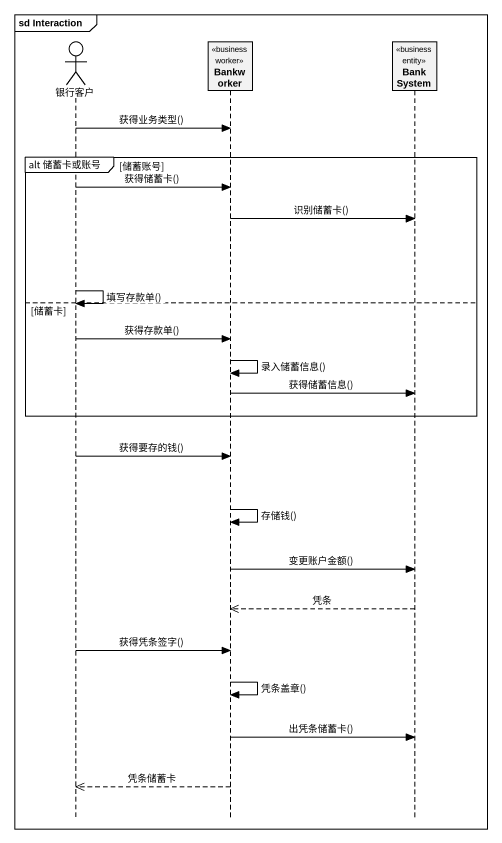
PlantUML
@startuml
mainframe sd Interaction
hide footbox
actor 银行客户
participant Bankworker <<business worker>>
participant BankSystem <<business entity>>

银行客户 -> Bankworker : 获得业务类型()
group alt 储蓄卡或账号 [储蓄账号]
  银行客户 -> Bankworker : 获得储蓄卡()
  Bankworker -> BankSystem : 识别储蓄卡()
  银行客户 -> 银行客户 : 填写存款单()
else 储蓄卡
  银行客户 -> Bankworker : 获得存款单()
  Bankworker -> Bankworker : 录入储蓄信息()
  Bankworker -> BankSystem : 获得储蓄信息()
end
银行客户 -> Bankworker : 获得要存的钱()
Bankworker -> Bankworker : 存储钱()
Bankworker -> BankSystem : 变更账户金额()
BankSystem -->> Bankworker : 凭条
银行客户 -> Bankworker : 获得凭条签字()
Bankworker -> Bankworker : 凭条盖章()
Bankworker -> BankSystem : 出凭条储蓄卡()
Bankworker -->> 银行客户 : 凭条储蓄卡
@enduml
